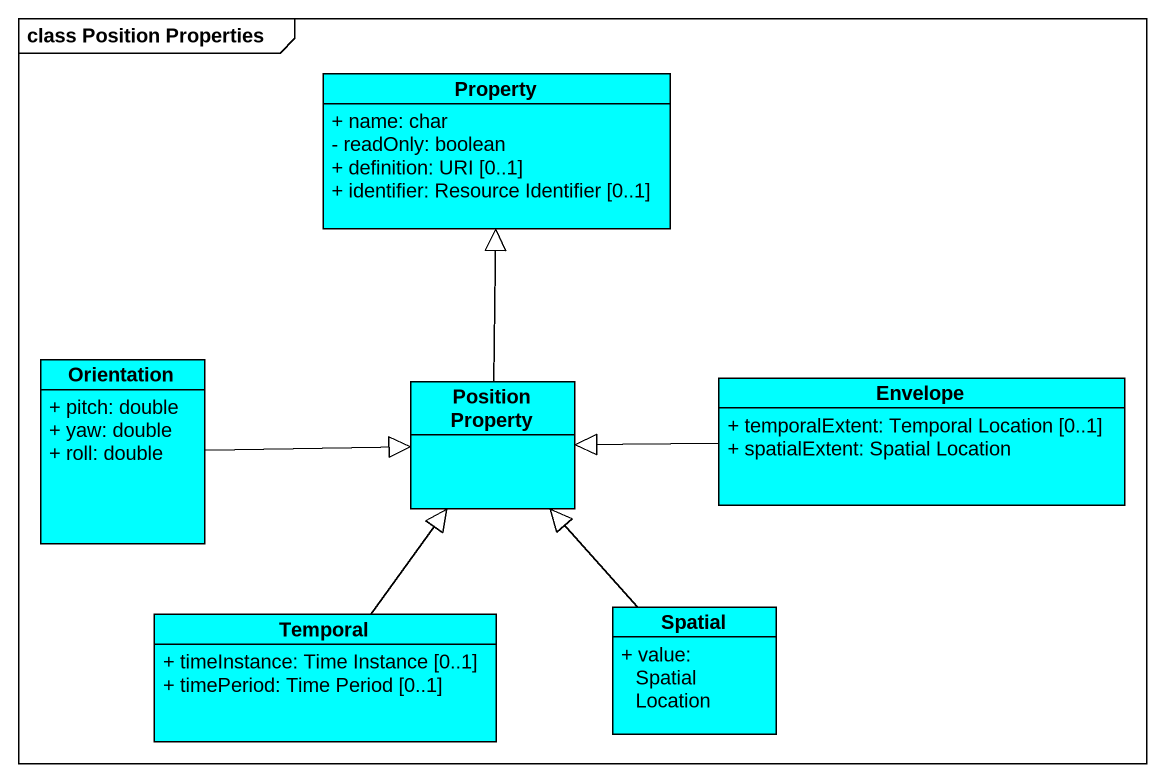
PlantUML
@startuml
mainframe class Position Properties
hide circle
hide empty members
skinparam classAttributeIconSize 0
class Property #00FFFF {
  + name: char
  - readOnly: boolean
  + definition: URI [0..1]
  + identifier: Resource Identifier [0..1]
}
class Orientation #00FFFF {
  + pitch: double
  + yaw: double
  + roll: double
}
class "Position Property" as Position_Property #00FFFF
class Envelope #00FFFF {
  + temporalExtent: Temporal Location [0..1]
  + spatialExtent: Spatial Location
}
class Temporal #00FFFF {
  + timeInstance: Time Instance [0..1]
  + timePeriod: Time Period [0..1]
}
class Spatial #00FFFF {
  + value: Spatial Location
}
Orientation -right-|> Position_Property
Position_Property -up-|> Property
Envelope -left-|> Position_Property
Temporal -up-|> Position_Property
Spatial -up-|> Position_Property
@enduml
